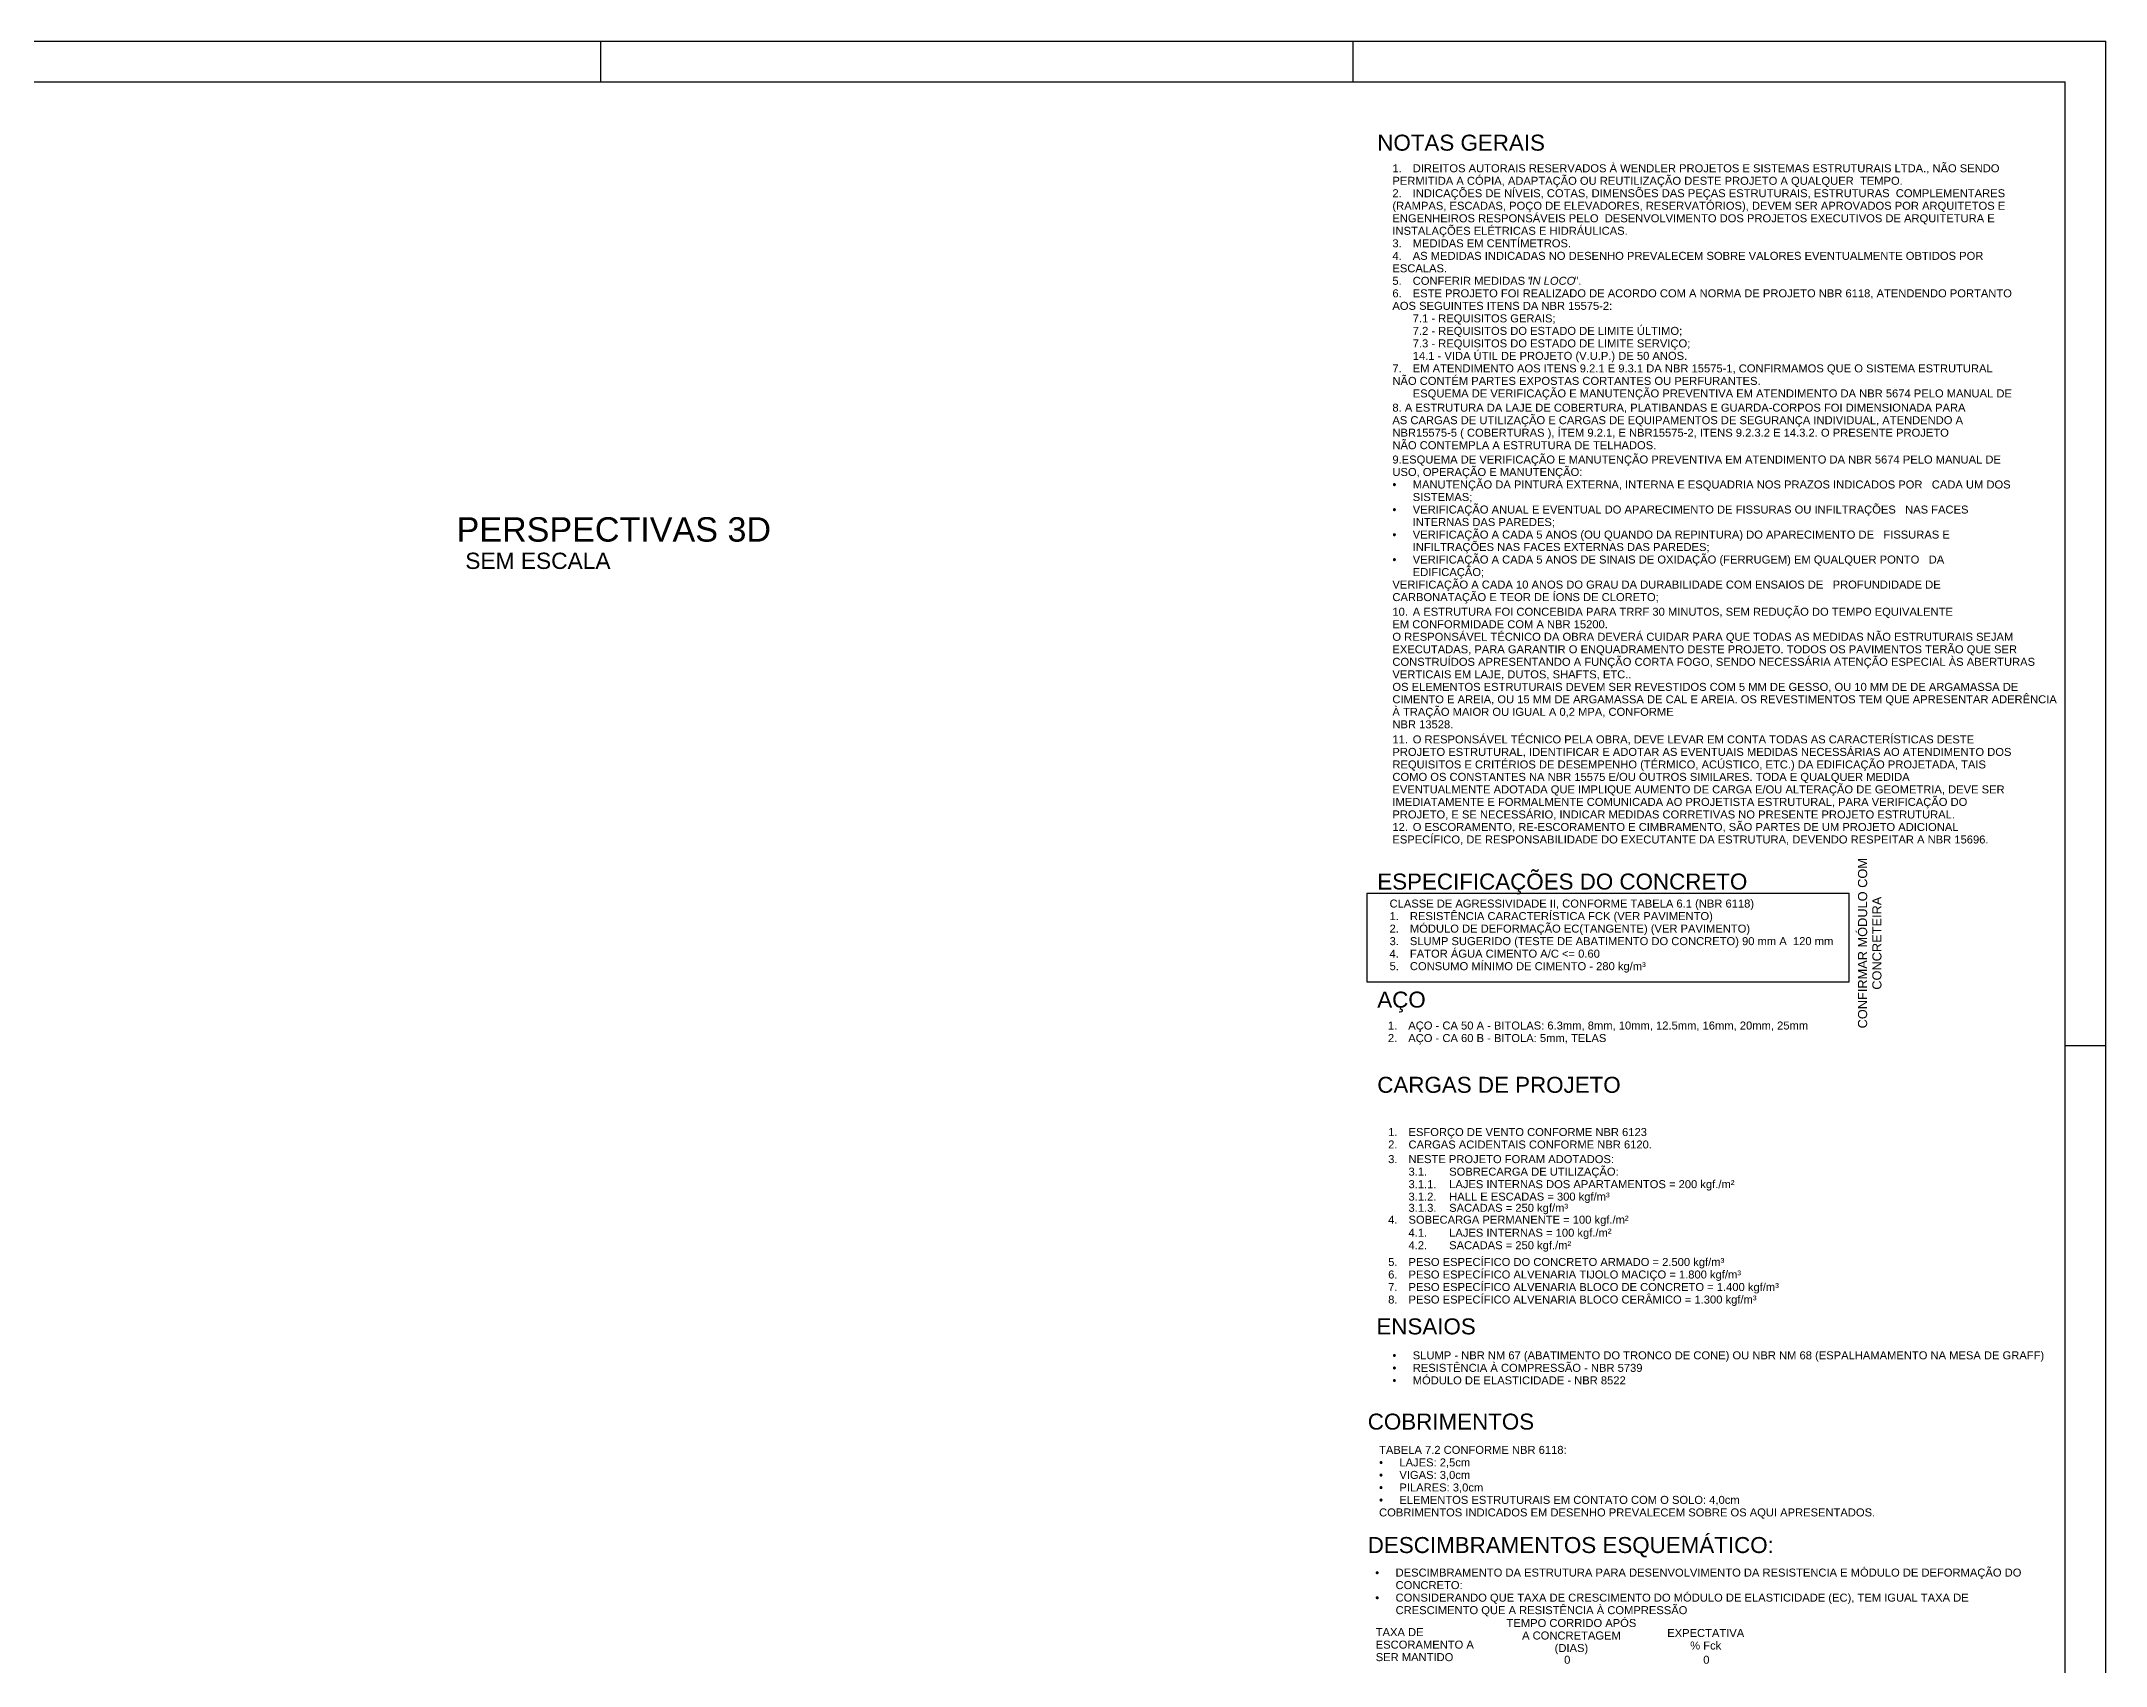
# Model space of a CAD drawing. Extents: x 37185 to 43130, y -8131 to -3926.
# Drawn here: x 40592 to 43130, y -5924 to -3926 of the extents above; entities that cross this region are included whole.
import ezdxf

# ---------------------------------------------------------------- set-up
doc = ezdxf.new("R2010")
doc.units = 0
doc.header["$MEASUREMENT"] = 0
doc.layers.get('0').update_dxf_attribs({"linetype": 'CONTINUOUS'})
for name, color, linetype in [('32', 7, 'CONTINUOUS'), ('35', 7, 'CONTINUOUS'), ('95', 7, 'CONTINUOUS')]:
    doc.layers.add(name, color=color, linetype=linetype)
doc.layers.add('WP_NOTAS', color=2, linetype='CONTINUOUS', lineweight=9)
doc.layers.add('WP_TÍTULO DE VISTA', color=3, linetype='CONTINUOUS', lineweight=9)
doc.styles.add('Arial', font='arial.ttf', dxfattribs={"height": 7.5})
doc.styles.add('Arial_12', font='arial.ttf', dxfattribs={"height": 0.393413})
doc.styles.add('Arial_8', font='arial.ttf', dxfattribs={"height": 0.16875})
doc.styles.add('TQS_ARIAL', font='arial.ttf')

msp = doc.modelspace()

# ---------------------------------------------------------------- linework, layer by layer
at = {"color": 240, "linetype": 'Continuous'}
msp.add_lwpolyline([(42814, -4974.4), (42221.3, -4974.4), (42221.3, -5082.9), (42814, -5082.9)], close=True, dxfattribs=at)
at = {"layer": '95', "linetype": 'Continuous'}
for p, q in [((37184.5, -3926.3), (43129.5, -3926.3)), ((41279.5, -3976.3), (41279.5, -3926.3)), ((42204.5, -3976.3), (42204.5, -3926.3)), ((43129.5, -8131.3), (43129.5, -3926.3)), ((37309.5, -3976.3), (43079.5, -3976.3)), ((43079.5, -8081.3), (43079.5, -3976.3)), ((43079.5, -5161.3), (43129.5, -5161.3))]:
    msp.add_line(p, q, dxfattribs=at)

# ---------------------------------------------------------------- texts
at = {"color": 240, "linetype": 'Continuous', "insert": (42825, -5158.2), "char_height": 11.25, "width": 245.248, "attachment_point": 1, "rotation": 90, "line_spacing_factor": 0.938532, "style": 'TQS_ARIAL'}
msp.add_mtext('\\pxqc;CONFIRMAR MÓDULO COM CONCRETEIRA', dxfattribs=at)
at = {"layer": '32', "linetype": 'Continuous', "style": 'TQS_ARIAL'}
msp.add_text('PERSPECTIVAS 3D', height=30, dxfattribs=at).set_placement((41102.1, -4541.7))
at = {"layer": '35', "linetype": 'Continuous', "style": 'TQS_ARIAL'}
msp.add_text('SEM ESCALA', height=20, dxfattribs=at).set_placement((41112.8, -4575.3))
at = {"layer": 'WP_NOTAS', "line_spacing_factor": 0.938532, "style": 'Arial'}
for s, insert, char_height, width, attachment_point in [('1.', (42252.6, -4077.6), 9.84, 13.437, 1), ('DIREITOS AUTORAIS RESERVADOS À WENDLER PROJETOS E SISTEMAS ESTRUTURAIS LTDA., NÃO SENDO', (42277.6, -4077.6), 9.835, 865.206, 1), ('2.', (42252.6, -4108.3), 9.84, 13.437, 1), ('PERMITIDA A CÓPIA, ADAPTAÇÃO OU REUTILIZAÇÃO DESTE PROJETO A QUALQUER  TEMPO.', (42252.6, -4093), 9.835, 735.38, 1), ('INDICAÇÕES DE NÍVEIS, COTAS, DIMENSÕES DAS PEÇAS ESTRUTURAIS, ESTRUTURAS  COMPLEMENTARES', (42277.6, -4108.3), 9.835, 853.041, 1), ('(RAMPAS, ESCADAS, POÇO DE ELEVADORES, RESERVATÓRIOS), DEVEM SER APROVADOS POR ARQUITETOS E', (42252.6, -4123.7), 9.835, 882.819, 1), ('ENGENHEIROS RESPONSÁVEIS PELO  DESENVOLVIMENTO DOS PROJETOS EXECUTIVOS DE ARQUITETURA E', (42252.6, -4139.1), 9.835, 867.748, 1), ('INSTALAÇÕES ELÉTRICAS E HIDRÁULICAS.', (42252.6, -4154.5), 9.835, 339.001, 1), ('4.', (42252.6, -4185.3), 9.84, 13.437, 1), ('3.', (42252.6, -4169.9), 9.84, 13.437, 1), ('AS MEDIDAS INDICADAS NO DESENHO PREVALECEM SOBRE VALORES EVENTUALMENTE OBTIDOS POR', (42277.6, -4185.3), 9.835, 821.447, 1), ('MEDIDAS EM CENTÍMETROS.', (42277.6, -4169.9), 9.835, 227.695, 1), ('ESCALAS.', (42252.6, -4200.6), 9.84, 78.622, 1), ('5.', (42252.6, -4216), 9.84, 13.437, 1), ('6.', (42252.6, -4231.4), 9.84, 13.437, 1), ('CONFERIR MEDIDAS "', (42277.6, -4216), 9.835, 172.133, 1), ('ESTE PROJETO FOI REALIZADO DE ACORDO COM A NORMA DE PROJETO NBR 6118, ATENDENDO PORTANTO', (42277.6, -4231.4), 9.835, 863.209, 1), ('\\fArial|b0|i1|c0|p34|;IN LOCO', (42421, -4216), 9.835, 66.275, 1), ('".', (42476.3, -4216), 9.84, 10.35, 1), ('AOS SEGUINTES ITENS DA NBR 15575-2:', (42252.6, -4246.8), 9.835, 316.667, 1), ('7.1 - REQUISITOS GERAIS;', (42277.6, -4262.2), 9.835, 206.088, 1), ('7.2 - REQUISITOS DO ESTADO DE LIMITE ÚLTIMO;', (42277.6, -4277.6), 9.835, 388.39, 1), ('7.3 - REQUISITOS DO ESTADO DE LIMITE SERVIÇO;', (42277.6, -4293), 9.835, 400.192, 1), ('14.1 - VIDA ÚTIL DE PROJETO (V.U.P.) DE 50 ANOS.', (42277.6, -4308.3), 9.835, 396.197, 1), ('7.', (42252.6, -4323.7), 9.84, 13.437, 1), ('NÃO CONTÉM PARTES EXPOSTAS CORTANTES OU PERFURANTES.', (42252.6, -4339.1), 9.835, 530.2, 1), ('EM ATENDIMENTO AOS ITENS 9.2.1 E 9.3.1 DA NBR 15575-1, CONFIRMAMOS QUE O SISTEMA ESTRUTURAL', (42277.6, -4323.7), 9.835, 834.883, 1), ('ESQUEMA DE VERIFICAÇÃO E MANUTENÇÃO PREVENTIVA EM ATENDIMENTO DA NBR 5674 PELO MANUAL DE', (42277.6, -4354.5), 9.835, 862.301, 1), ('AS CARGAS DE UTILIZAÇÃO E CARGAS DE EQUIPAMENTOS DE SEGURANÇA INDIVIDUAL, ATENDENDO A', (42252.6, -4387.4), 9.835, 822.173, 1), ('8. A ESTRUTURA DA LAJE DE COBERTURA, PLATIBANDAS E GUARDA-CORPOS FOI DIMENSIONADA PARA', (42252.6, -4372), 9.835, 825.805, 1), ('NBR15575-5 ( COBERTURAS ), ÍTEM 9.2.1, E NBR15575-2, ITENS 9.2.3.2 E 14.3.2. O PRESENTE PROJETO', (42252.6, -4402.8), 9.835, 801.837, 1), ('NÃO CONTEMPLA A ESTRUTURA DE TELHADOS.', (42252.6, -4418.2), 9.835, 379.856, 1), ('9.ESQUEMA DE VERIFICAÇÃO E MANUTENÇÃO PREVENTIVA EM ATENDIMENTO DA NBR 5674 PELO MANUAL DE', (42252.6, -4435.8), 9.835, 1127.403, 1), ('USO, OPERAÇÃO E MANUTENÇÃO:', (42252.6, -4451.1), 9.835, 273.634, 1), ('MANUTENÇÃO DA PINTURA EXTERNA, INTERNA E ESQUADRIA NOS PRAZOS INDICADOS POR   CADA UM DOS', (42277.6, -4466.5), 9.835, 861.756, 1), ('•', (42252.6, -4466.5), 9.84, 5.629, 1), ('SISTEMAS;', (42277.6, -4481.9), 9.84, 85.704, 1), ('•', (42252.6, -4497.3), 9.84, 5.629, 1), ('VERIFICAÇÃO ANUAL E EVENTUAL DO APARECIMENTO DE FISSURAS OU INFILTRAÇÕES   NAS FACES', (42277.6, -4497.3), 9.835, 800.566, 1), ('INTERNAS DAS PAREDES;', (42277.6, -4512.7), 9.835, 204.817, 1), ('•', (42252.6, -4528.1), 9.84, 5.629, 1), ('VERIFICAÇÃO A CADA 5 ANOS (OU QUANDO DA REPINTURA) DO APARECIMENTO DE   FISSURAS E', (42277.6, -4528.1), 9.835, 774.237, 1), ('INFILTRAÇÕES NAS FACES EXTERNAS DAS PAREDES;', (42277.6, -4543.4), 9.835, 427.61, 1), ('•', (42252.6, -4558.8), 9.84, 5.629, 1), ('VERIFICAÇÃO A CADA 5 ANOS DE SINAIS DE OXIDAÇÃO (FERRUGEM) EM QUALQUER PONTO   DA', (42277.6, -4558.8), 9.835, 766.248, 1), ('VERIFICAÇÃO A CADA 10 ANOS DO GRAU DA DURABILIDADE COM ENSAIOS DE   PROFUNDIDADE DE', (42252.6, -4589.6), 9.835, 790.216, 1), ('EDIFICAÇÃO;', (42277.6, -4574.2), 9.835, 102.953, 1), ('CARBONATAÇÃO E TEOR DE ÍONS DE CLORETO;', (42252.6, -4605), 9.835, 383.85, 1), ('10.', (42252.6, -4623), 9.84, 22.334, 1), ('EM CONFORMIDADE COM A NBR 15200.', (42252.6, -4638.4), 9.835, 624.619, 1), ('A ESTRUTURA FOI CONCEBIDA PARA TRRF 30 MINUTOS, SEM REDUÇÃO DO TEMPO EQUIVALENTE', (42277.6, -4623), 9.835, 919.497, 1), ('O RESPONSÁVEL TÉCNICO DA OBRA DEVERÁ CUIDAR PARA QUE TODAS AS MEDIDAS NÃO ESTRUTURAIS SEJAM', (42252.6, -4653.8), 9.835, 894.44, 1), ('EXECUTADAS, PARA GARANTIR O ENQUADRAMENTO DESTE PROJETO. TODOS OS PAVIMENTOS TERÃO QUE SER', (42252.6, -4669.2), 9.835, 899.887, 1), ('CONSTRUÍDOS APRESENTANDO A FUNÇÃO CORTA FOGO, SENDO NECESSÁRIA ATENÇÃO ESPECIAL ÀS ABERTURAS', (42252.6, -4684.6), 9.835, 925.671, 1), ('VERTICAIS EM LAJE, DUTOS, SHAFTS, ETC..', (42252.6, -4700), 9.835, 344.63, 1), ('OS ELEMENTOS ESTRUTURAIS DEVEM SER REVESTIDOS COM 5 MM DE GESSO, OU 10 MM DE DE ARGAMASSA DE', (42252.6, -4715.4), 9.835, 900.614, 1), ('À TRAÇÃO MAIOR OU IGUAL A 0,2 MPA, CONFORME', (42252.6, -4746.1), 9.835, 405.095, 1), ('CIMENTO E AREIA, OU 15 MM DE ARGAMASSA DE CAL E AREIA. OS REVESTIMENTOS TEM QUE APRESENTAR ADERÊNCIA', (42252.6, -4730.7), 9.835, 956.539, 1), ('NBR 13528.', (42252.6, -4761.5), 9.84, 87.519, 1), ('11.', (42252.6, -4780), 9.84, 22.334, 1), ('PROJETO ESTRUTURAL, IDENTIFICAR E ADOTAR AS EVENTUAIS MEDIDAS NECESSÁRIAS AO ATENDIMENTO DOS', (42252.6, -4795.4), 9.835, 891.716, 1), ('O RESPONSÁVEL TÉCNICO PELA OBRA, DEVE LEVAR EM CONTA TODAS AS CARACTERÍSTICAS DESTE', (42277.6, -4780), 9.835, 808.373, 1), ('REQUISITOS E CRITÉRIOS DE DESEMPENHO (TÉRMICO, ACÚSTICO, ETC.) DA EDIFICAÇÃO PROJETADA, TAIS', (42252.6, -4810.8), 9.835, 855.764, 1), ('COMO OS CONSTANTES NA NBR 15575 E/OU OUTROS SIMILARES. TODA E QUALQUER MEDIDA', (42252.6, -4826.1), 9.835, 744.822, 1), ('EVENTUALMENTE ADOTADA QUE IMPLIQUE AUMENTO DE CARGA E/OU ALTERAÇÃO DE GEOMETRIA, DEVE SER', (42252.6, -4841.5), 9.835, 881.367, 1), ('PROJETO, E SE NECESSÁRIO, INDICAR MEDIDAS CORRETIVAS NO PRESENTE PROJETO ESTRUTURAL.', (42252.6, -4872.3), 9.835, 810.734, 1), ('IMEDIATAMENTE E FORMALMENTE COMUNICADA AO PROJETISTA ESTRUTURAL, PARA VERIFICAÇÃO DO', (42252.6, -4856.9), 9.835, 827.62, 1), ('12.', (42252.6, -4887.7), 9.84, 22.334, 1), ('O ESCORAMENTO, RE-ESCORAMENTO E CIMBRAMENTO, SÃO PARTES DE UM PROJETO ADICIONAL', (42277.6, -4887.7), 9.835, 785.858, 1), ('ESPECÍFICO, DE RESPONSABILIDADE DO EXECUTANTE DA ESTRUTURA, DEVENDO RESPEITAR A NBR 15696.', (42252.6, -4903.1), 9.835, 858.851, 1), ('CLASSE DE AGRESSIVIDADE II, CONFORME TABELA 6.1 (NBR 6118)', (42249.1, -4981.9), 9.835, 537.826, 1), ('1.', (42249.1, -4997.3), 9.84, 13.437, 1), ('RESISTÊNCIA CARACTERÍSTICA FCK (VER PAVIMENTO)', (42274.1, -4997.3), 9.835, 377.858, 1), ('2.', (42249.1, -5012.7), 9.84, 13.437, 1), ('MÓDULO DE DEFORMAÇÃO EC(TANGENTE) (VER PAVIMENTO)', (42274.1, -5012.7), 9.835, 430.515, 1), ('4.', (42249.1, -5043.5), 9.84, 13.437, 1), ('3.', (42249.1, -5028.1), 9.84, 13.437, 1), ('SLUMP SUGERIDO (TESTE DE ABATIMENTO DO CONCRETO) 90 mm A  120 mm', (42274.1, -5028.1), 9.835, 609.367, 1), ('FATOR ÁGUA CIMENTO A/C <= 0.60', (42274.1, -5043.5), 9.835, 279.808, 1), ('5.', (42249.1, -5058.9), 9.84, 13.437, 1), ('CONSUMO MÍNIMO DE CIMENTO - 280 kg/m³', (42274.1, -5058.9), 9.835, 355.343, 1), ('2.', (42247.1, -5147.3), 9.84, 13.437, 1), ('1.', (42247.1, -5131.9), 9.84, 13.437, 1), ('AÇO - CA 50 A - BITOLAS: 6.3mm, 8mm, 10mm, 12.5mm, 16mm, 20mm, 25mm', (42272.1, -5131.9), 9.835, 577.046, 1), ('AÇO - CA 60 B - BITOLA: 5mm, TELAS', (42272.1, -5147.3), 9.835, 285.8, 1), ('2.', (42247.4, -5278.2), 9.84, 13.437, 1), ('1.', (42247.4, -5262.9), 9.84, 13.437, 1), ('CARGAS ACIDENTAIS CONFORME NBR 6120.', (42272.4, -5278.2), 9.835, 350.44, 1), ('ESFORÇO DE VENTO CONFORME NBR 6123', (42272.4, -5262.9), 9.835, 343.177, 1), ('3.', (42247.4, -5296.2), 9.84, 13.437, 1), ('NESTE PROJETO FORAM ADOTADOS:', (42272.4, -5296.2), 9.835, 295.968, 1), ('3.1.', (42272.4, -5311.6), 9.84, 26.873, 1), ('3.1.1.', (42272.4, -5327), 9.84, 40.31, 1), ('SOBRECARGA DE UTILIZAÇÃO:', (42322.4, -5311.6), 9.835, 244.219, 1), ('LAJES INTERNAS DOS APARTAMENTOS = 200 kgf./m²', (42322.4, -5327), 9.835, 409.271, 1), ('3.1.2.', (42272.4, -5342.3), 9.84, 40.31, 1), ('HALL E ESCADAS = 300 kgf/m³', (42322.4, -5342.3), 9.835, 229.511, 1), ('4.', (42247.4, -5370.7), 9.84, 13.437, 1), ('3.1.3.', (42272.4, -5356.1), 9.84, 40.31, 1), ('SOBECARGA PERMANENTE = 100 kgf./m²', (42272.4, -5370.7), 9.835, 315.215, 1), ('SACADAS = 250 kgf/m³', (42322.4, -5356.1), 9.835, 229.511, 1), ('4.1.', (42272.4, -5386.7), 9.84, 26.873, 1), ('4.2.', (42272.4, -5402.1), 9.84, 40.31, 1), ('SACADAS = 250 kgf./m²', (42322.4, -5402.1), 9.835, 409.271, 1), ('LAJES INTERNAS = 100 kgf./m²', (42322.4, -5386.7), 9.835, 380.218, 1), ('5.', (42247.4, -5422.7), 9.84, 13.437, 1), ('PESO ESPECÍFICO DO CONCRETO ARMADO = 2.500 kgf/m³', (42272.4, -5422.7), 9.835, 455.391, 1), ('6.', (42247.4, -5438.1), 9.84, 13.437, 1), ('7.', (42247.4, -5453.5), 9.84, 13.437, 1), ('PESO ESPECÍFICO ALVENARIA TIJOLO MACIÇO = 1.800 kgf/m³', (42272.4, -5438.1), 9.835, 479.722, 1), ('PESO ESPECÍFICO ALVENARIA BLOCO DE CONCRETO = 1.400 kgf/m³', (42272.4, -5453.5), 9.835, 534.195, 1), ('8.', (42247.4, -5468.9), 9.84, 13.437, 1), ('PESO ESPECÍFICO ALVENARIA BLOCO CERÂMICO = 1.300 kgf/m³', (42272.4, -5468.9), 9.835, 501.874, 1), ('•', (42252.6, -5537.5), 9.84, 5.629, 1), ('•', (42252.6, -5552.9), 9.84, 5.629, 1), ('SLUMP - NBR NM 67 (ABATIMENTO DO TRONCO DE CONE) OU NBR NM 68 (ESPALHAMAMENTO NA MESA DE GRAFF)', (42277.6, -5537.5), 9.835, 909.148, 1), ('RESISTÊNCIA À COMPRESSÃO - NBR 5739', (42277.6, -5552.9), 9.835, 330.83, 1), ('•', (42252.6, -5568.3), 9.84, 5.629, 1), ('MÓDULO DE ELASTICIDADE - NBR 8522', (42277.6, -5568.3), 9.835, 306.681, 1), ('TABELA 7.2 CONFORME NBR 6118:', (42236.2, -5653.8), 9.835, 269.821, 1), ('•', (42236.2, -5669.2), 9.84, 5.629, 1), ('VIGAS: 3,0cm', (42261.2, -5684.6), 9.835, 105.495, 1), ('LAJES: 2,5cm', (42261.2, -5669.2), 9.835, 105.495, 1), ('•', (42236.2, -5684.6), 9.84, 5.629, 1), ('•', (42236.2, -5700), 9.84, 5.629, 1), ('PILARES: 3,0cm', (42261.2, -5700), 9.835, 105.495, 1), ('•', (42236.2, -5715.3), 9.84, 5.629, 1), ('COBRIMENTOS INDICADOS EM DESENHO PREVALECEM SOBRE OS AQUI APRESENTADOS.', (42236.2, -5730.7), 9.835, 714.317, 1), ('ELEMENTOS ESTRUTURAIS EM CONTATO COM O SOLO: 4,0cm', (42261.2, -5715.3), 9.835, 493.159, 1), ('•', (42231.5, -5804.7), 9.84, 5.629, 1), ('DESCIMBRAMENTO DA ESTRUTURA PARA DESENVOLVIMENTO DA RESISTENCIA E MÓDULO DE DEFORMAÇÃO DO', (42256.5, -5804.7), 9.835, 900.795, 1), ('CONCRETO:', (42256.5, -5820.1), 9.84, 96.598, 1), ('CONSIDERANDO QUE TAXA DE CRESCIMENTO DO MÓDULO DE ELASTICIDADE (EC), TEM IGUAL TAXA DE', (42256.5, -5835.5), 9.835, 825.986, 1), ('•', (42231.5, -5835.5), 9.84, 5.629, 1), ('CRESCIMENTO QUE A RESISTÊNCIA À COMPRESSÃO', (42256.5, -5850.9), 9.835, 420.165, 1), ('TAXA DE\\PESCORAMENTO A\\PSER MANTIDO', (42232.1, -5877.9), 9.835, 143.4, 1), ('TEMPO CORRIDO APÓS\\PA CONCRETAGEM\\P(DIAS)', (42472.7, -5866.7), 9.835, 189.72, 2), ('EXPECTATIVA\\P% Fck', (42637.8, -5879), 9.835, 112.68, 2), (' 0', (42459.9, -5911.9), 9.84, 13.68, 1), ('0', (42642.4, -5911.9), 9.84, 9.12, 3)]:
    msp.add_mtext(s, dxfattribs=dict(at, insert=insert, char_height=char_height, width=width, attachment_point=attachment_point))
at = {"layer": 'WP_TÍTULO DE VISTA', "attachment_point": 1, "line_spacing_factor": 0.938532}
for s, insert, char_height, width, style in [('NOTAS GERAIS', (42234, -4041.2), 19.671, 245.248, 'Arial_12'), ('ESPECIFICAÇÕES DO CONCRETO', (42234, -4949.9), 19.671, 528.607, 'Arial_12'), ('AÇO', (42234, -5095.1), 19.67, 245.248, 'Arial_12'), ('CARGAS DE PROJETO', (42234, -5199.9), 19.671, 475.725, 'Arial_12'), ('ENSAIOS', (42232.9, -5497), 19.67, 381.07, 'Arial_8'), ('COBRIMENTOS', (42222.3, -5614.1), 19.671, 381.07, 'Arial_8'), ('DESCIMBRAMENTOS ESQUEMÁTICO:', (42222.3, -5765.9), 19.671, 838.236, 'Arial_8')]:
    msp.add_mtext(s, dxfattribs=dict(at, insert=insert, char_height=char_height, width=width, style=style))

doc.saveas('drawing.dxf')
